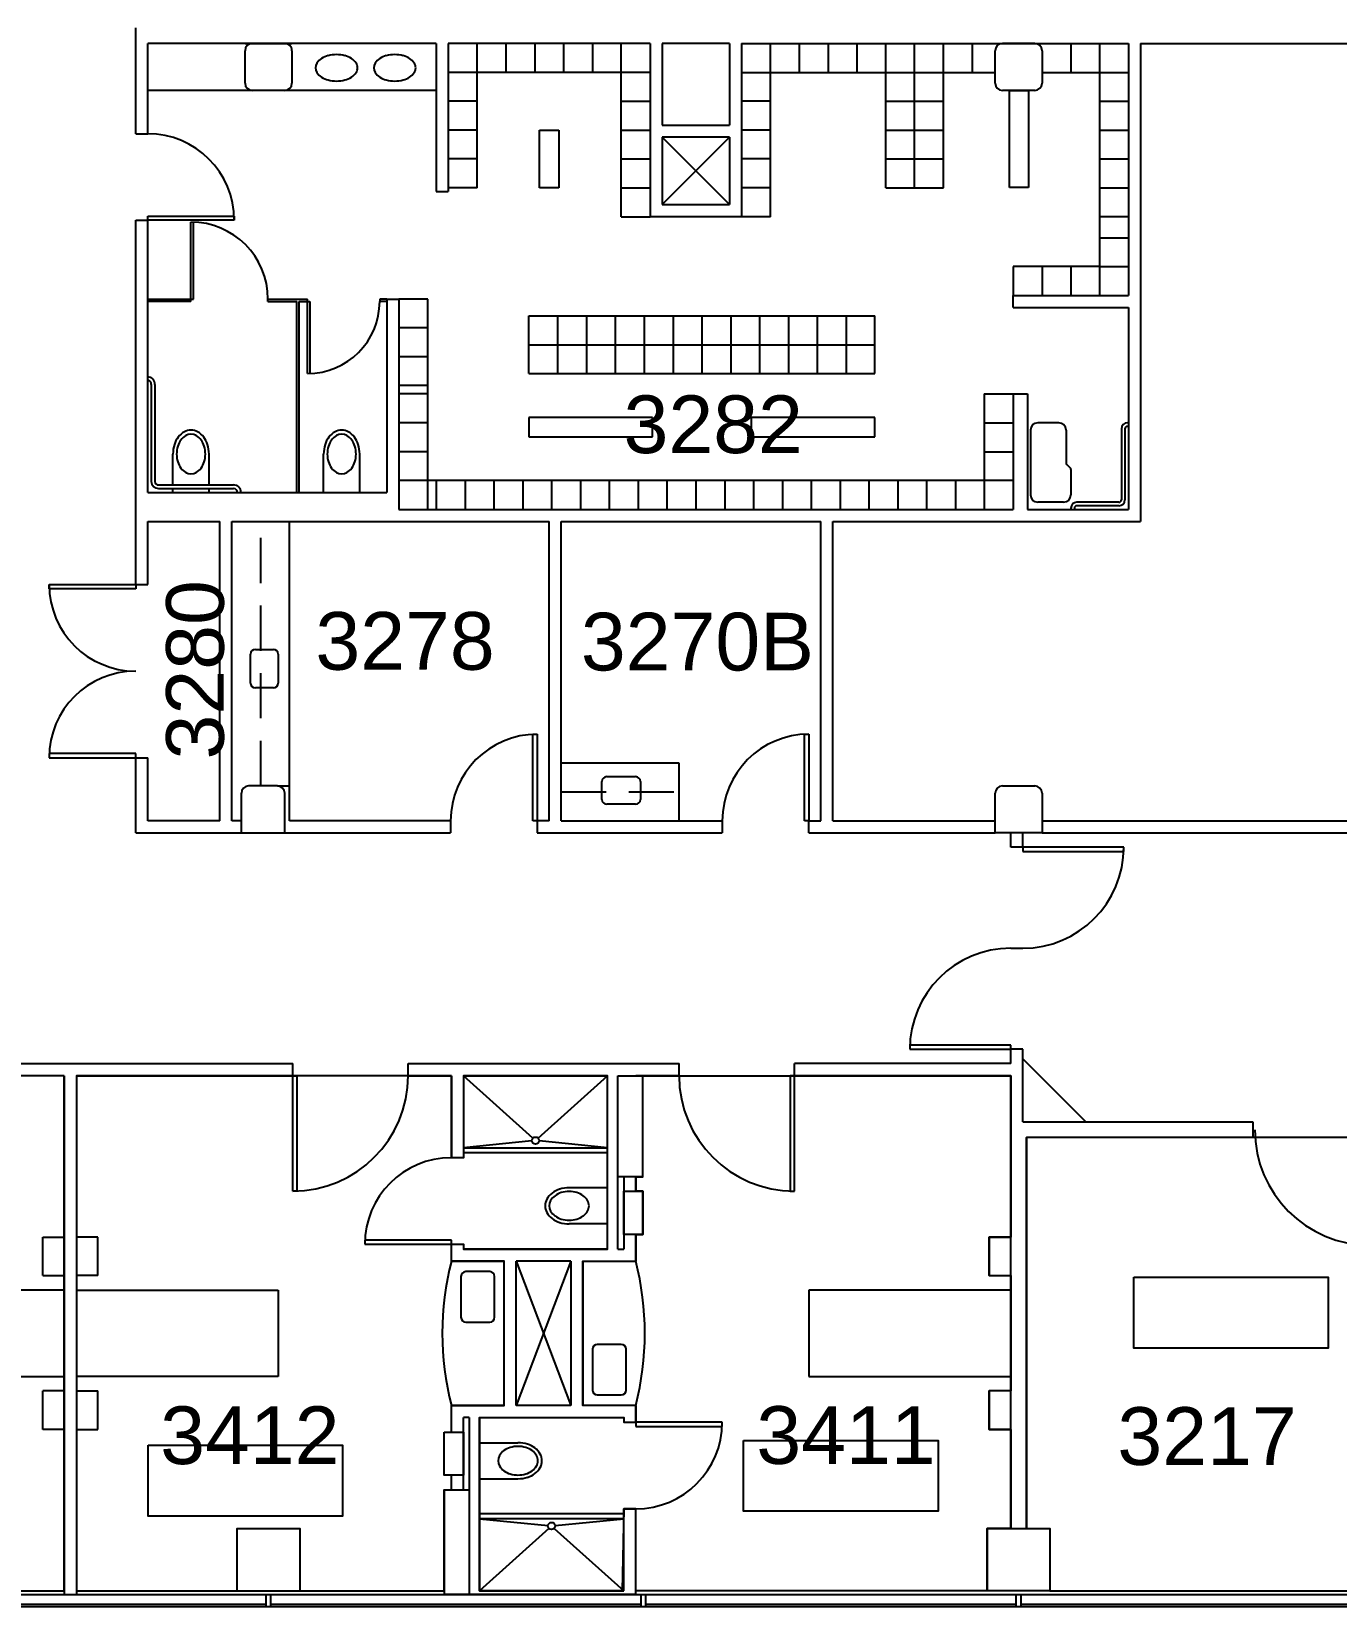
# Model space of a CAD drawing. Extents: x 338 to 7662, y 1527 to 4766.
# Drawn here: x 5808 to 6351, y 1712 to 2368 of the extents above; entities that cross this region are included whole.
import ezdxf

# ---------------------------------------------------------------- set-up
doc = ezdxf.new("R2010")
doc.units = 0
doc.header["$LTSCALE"] = 150
doc.header["$MEASUREMENT"] = 0
doc.linetypes.add('HIDDEN2', pattern=[0.1875, 0.125, -0.0625])
doc.layers.get('0').update_dxf_attribs({"linetype": 'CONTINUOUS'})
for name, color, linetype in [('A-ANNO-TX192', 4, 'CONTINUOUS'), ('A-COLS', 5, 'CONTINUOUS'), ('A-DOOR', 2, 'CONTINUOUS'), ('A-FLOR-CASE', 3, 'CONTINUOUS'), ('A-FLOR-CASE-UPPR', 3, 'HIDDEN2'), ('A-FLOR-PFIX', 2, 'CONTINUOUS'), ('A-FLOR-TPTN', 1, 'CONTINUOUS'), ('A-GLAZ', 2, 'CONTINUOUS'), ('A-GLAZ-SILL', 1, 'CONTINUOUS'), ('A-SHFT', 1, 'CONTINUOUS'), ('A-WALL-FULL', 6, 'CONTINUOUS'), ('X-EQPM', 2, 'CONTINUOUS'), ('X-MEDGAS', 5, 'CONTINUOUS')]:
    doc.layers.add(name, color=color, linetype=linetype)
doc.styles.add('ARIAL', font='arial.ttf')

# ---------------------------------------------------------------- blocks, each defined once
blk = doc.blocks.new('window')
at = {"layer": 'A-GLAZ'}
for p, q in [((0, 5), (0, 0)), ((2, 5), (2, 0)), ((2, 1), (156, 1))]:
    blk.add_line(p, q, dxfattribs=at)
at = {"layer": 'A-GLAZ', "linetype": 'Continuous'}
for p, q in [((0, 5), (2, 5)), ((0, 0), (2, 0))]:
    blk.add_line(p, q, dxfattribs=at)
at = {"layer": 'A-GLAZ-SILL'}
for p, q in [((2, 5), (156, 5)), ((2, 0), (156, 0))]:
    blk.add_line(p, q, dxfattribs=at)

msp = doc.modelspace()

# ---------------------------------------------------------------- linework, layer by layer
at = {"layer": 'A-COLS'}
for p, q in [((5897.25, 2362.5), (5916.75, 2362.5)), ((5897.25, 2346), (5897.25, 2359.5)), ((5913.75, 2362.5), (5900.25, 2362.5)), ((5916.75, 2359.5), (5916.75, 2346)), ((6209.25, 2346), (6209.25, 2359.5)), ((6228.75, 2359.5), (6228.75, 2346)), ((5913.75, 2343), (5900.25, 2343)), ((6225.75, 2343), (6212.25, 2343)), ((5895.72, 2034.25), (5895.72, 2050.75)), ((5910.72, 2053.75), (5898.72, 2053.75)), ((5913.72, 2034.25), (5913.72, 2050.75)), ((6209.25, 2034.25), (6209.25, 2050.75)), ((6212.25, 2053.75), (6225.75, 2053.75)), ((6228.75, 2050.75), (6228.75, 2034.25)), ((6228.75, 2034.25), (6209.25, 2034.25)), ((5894, 1745), (5920, 1745)), ((5894, 1719), (5894, 1745)), ((5920, 1745), (5920, 1719)), ((6206, 1719), (6206, 1745)), ((6206, 1745), (6232, 1745)), ((6232, 1745), (6232, 1719))]:
    msp.add_line(p, q, dxfattribs=at)
at = {"layer": 'A-COLS', "linetype": 'Continuous'}
for p, q in [((6225.75, 2362.5), (6212.25, 2362.5)), ((5895.72, 2034.25), (5913.72, 2034.25)), ((5894, 1719), (5920, 1719)), ((6232, 1719), (6206, 1719))]:
    msp.add_line(p, q, dxfattribs=at)
at = {"layer": 'A-COLS'}
for centre, start, end in [((5900.25, 2359.5), 90.00188, 180), ((5913.75, 2359.5), 0, 90.00188), ((6212.25, 2359.5), 90, 180), ((6225.75, 2359.5), 0, 90), ((5900.25, 2346), 180, 270), ((5913.75, 2346), 270, 0), ((6212.25, 2346), 180, 270), ((6225.75, 2346), 270, 0), ((5898.72, 2050.75), 90, 180), ((5910.72, 2050.75), 0, 90), ((6212.25, 2050.75), 90, 180), ((6225.75, 2050.75), 0, 90)]:
    msp.add_arc(centre, 3, start, end, dxfattribs=at)
at = {"layer": 'A-DOOR'}
for p, q in [((5856.75, 2289), (5856.75, 2290.75)), ((5856.75, 2290.75), (5892.75, 2290.75)), ((5892.75, 2289), (5856.75, 2289)), ((5892.75, 2290.75), (5892.75, 2289)), ((5815.75, 2135.75), (5815.75, 2137.5)), ((5815.75, 2137.5), (5851.75, 2137.5)), ((5851.75, 2135.75), (5815.75, 2135.75)), ((5851.75, 2137.5), (5851.75, 2135.75)), ((6017, 2039.25), (6017, 2075.25)), ((6017, 2075.25), (6018.75, 2075.25)), ((6018.75, 2075.25), (6018.75, 2039.25)), ((6130, 2039.26), (6130, 2075.26)), ((6130, 2075.26), (6131.75, 2075.26)), ((6131.75, 2075.26), (6131.75, 2039.26)), ((5851.75, 2067.25), (5815.75, 2067.25)), ((5815.75, 2067.25), (5815.75, 2065.5)), ((5815.75, 2065.5), (5851.75, 2065.5)), ((5851.75, 2065.5), (5851.75, 2067.25)), ((6018.75, 2039.25), (6017, 2039.25)), ((6131.75, 2039.26), (6130, 2039.26)), ((6262.75, 2028.25), (6220.75, 2028.25)), ((6220.75, 2028.25), (6220.75, 2026.5)), ((6220.75, 2026.5), (6262.75, 2026.5)), ((6262.75, 2026.5), (6262.75, 2028.25)), ((6215.75, 1986.25), (6220.75, 1986.25)), ((6215.75, 1946), (6173.75, 1946)), ((6173.75, 1946), (6173.75, 1944.25)), ((6215.75, 1944.25), (6215.75, 1946)), ((6173.75, 1944.25), (6215.75, 1944.25)), ((5917.06, 1933.25), (5918.81, 1933.25)), ((5917.06, 1885.25), (5917.06, 1933.25)), ((5918.81, 1933.25), (5918.81, 1885.25)), ((6125.75, 1933.25), (6124, 1933.25)), ((6124, 1933.25), (6124, 1885.25)), ((6125.75, 1885.25), (6125.75, 1933.25)), ((5918.81, 1885.25), (5917.06, 1885.25)), ((6124, 1885.25), (6125.75, 1885.25)), ((5983.06, 1864.87), (5947.06, 1864.87)), ((5947.06, 1864.87), (5947.06, 1863.13)), ((5947.06, 1863.13), (5983.06, 1863.13)), ((5983.06, 1863.13), (5983.06, 1864.87)), ((6059.75, 1789.12), (6059.75, 1787.38)), ((6095.75, 1789.12), (6059.75, 1789.12)), ((6095.75, 1787.38), (6095.75, 1789.12)), ((6059.75, 1787.38), (6095.75, 1787.38))]:
    msp.add_line(p, q, dxfattribs=at)
for centre, radius, start, end in [((5856.75, 2289), 36, 0, 90), ((5851.75, 2137.5), 36, 180, 270), ((5851.75, 2065.5), 36, 90, 180), ((6018.75, 2039.25), 36, 90, 180), ((6131.75, 2039.26), 36, 90, 180), ((6220.75, 2028.25), 42, 270, 0), ((6215.75, 1944.25), 42, 90, 180), ((5917.06, 1933.25), 48, 270, 0), ((6125.75, 1933.25), 48, 180, 270), ((5983.06, 1863.13), 36, 90, 180), ((6059.75, 1789.12), 36, 270, 0)]:
    msp.add_arc(centre, radius, start, end, dxfattribs=at)
msp.add_ellipse((6365.25, 1910.75), major_axis=(-33.94, 33.94), ratio=1, start_param=0.785398, end_param=2.356194, dxfattribs=at)
at = {"layer": 'A-FLOR-CASE'}
for p, q in [((5900.25, 2343), (5856.75, 2343)), ((5976.75, 2343), (5913.75, 2343)), ((5915.75, 2053.75), (5915.75, 2163.75)), ((6077.75, 2063.25), (6028.75, 2063.25)), ((6077.75, 2039.25), (6077.75, 2063.25)), ((6220.75, 1940.25), (6247, 1914))]:
    msp.add_line(p, q, dxfattribs=at)
for centre, start, end in [((6099.25, 1826.12), 165.52249, 194.47751), ((5943.56, 1826.12), 345.52249, 14.47751)]:
    msp.add_arc(centre, 120, start, end, dxfattribs=at)
at = {"layer": 'A-FLOR-CASE-UPPR'}
for p, q in [((5903.75, 2053.75), (5903.75, 2163.75)), ((6028.75, 2051.25), (6077.75, 2051.25))]:
    msp.add_line(p, q, dxfattribs=at)
at = {"layer": 'A-FLOR-PFIX'}
for p, q in [((5858.25, 2220.76), (5858.25, 2180.42)), ((5859.74, 2220.67), (5859.74, 2180.41)), ((6223.95, 2201.75), (6223.95, 2174.77)), ((6235.75, 2204.75), (6226.95, 2204.75)), ((6238.75, 2201.75), (6238.75, 2188.16)), ((6261.75, 2202.25), (6261.75, 2172.75)), ((6263.25, 2202.25), (6263.25, 2172.75)), ((6264.75, 2204.75), (6264.25, 2204.75)), ((6264.75, 2203.25), (6264.25, 2203.25)), ((5867.25, 2178.91), (5867.25, 2191.77)), ((5882.25, 2178.91), (5882.25, 2191.77)), ((5929.92, 2175.75), (5929.92, 2191.77)), ((5944.92, 2175.75), (5944.92, 2191.77)), ((6240.46, 2186.04), (6239.04, 2187.46)), ((6240.75, 2185.34), (6240.75, 2174.77)), ((5861.24, 2178.91), (5892.43, 2178.91)), ((5861.25, 2177.42), (5892.43, 2177.42)), ((5867.25, 2175.75), (5867.25, 2177.42)), ((5882.25, 2175.75), (5882.25, 2177.42)), ((6237.75, 2171.77), (6226.95, 2171.77)), ((6240.75, 2169.25), (6240.75, 2168.75)), ((6242.25, 2169.25), (6242.25, 2168.75)), ((6260.75, 2171.75), (6243.25, 2171.75)), ((6260.75, 2170.25), (6243.25, 2170.25)), ((5901.54, 2110.55), (5909.04, 2110.55)), ((5899.54, 2096.55), (5899.54, 2108.55)), ((5911.04, 2108.55), (5911.04, 2096.55)), ((5909.04, 2094.55), (5901.54, 2094.55)), ((6047.69, 2057.61), (6059.69, 2057.61)), ((6045.69, 2048.11), (6045.69, 2055.61)), ((6061.69, 2055.61), (6061.69, 2048.11)), ((6059.69, 2046.11), (6047.69, 2046.11)), ((6016.95, 1907.25), (5988.06, 1933.25)), ((6019.18, 1907.25), (6048.06, 1933.25)), ((6016.57, 1906.1), (5988.06, 1903.25)), ((6048.06, 1903.25), (6019.56, 1906.1)), ((5988.06, 1903.25), (6048.06, 1903.25)), ((5988.06, 1901.25), (6048.06, 1901.25)), ((6048.06, 1886.63), (6032.04, 1886.63)), ((6048.06, 1871.63), (6032.04, 1871.63)), ((5987.06, 1849.76), (5987.06, 1832.76)), ((5999.06, 1851.76), (5989.06, 1851.76)), ((6001.06, 1832.76), (6001.06, 1849.76)), ((5989.06, 1830.76), (5999.06, 1830.76)), ((6053.75, 1821.49), (6043.75, 1821.49)), ((6041.75, 1819.49), (6041.75, 1802.49)), ((6055.75, 1802.49), (6055.75, 1819.49)), ((6043.75, 1800.49), (6053.75, 1800.49)), ((5994.75, 1780.63), (6010.77, 1780.63)), ((5994.75, 1765.63), (6010.77, 1765.63)), ((6054.75, 1751), (5994.75, 1751)), ((6054.75, 1749), (5994.75, 1749)), ((5994.75, 1749), (6023.26, 1746.15)), ((6026.24, 1746.15), (6054.75, 1749)), ((6023.64, 1745), (5994.75, 1719)), ((6025.86, 1745), (6054.75, 1719))]:
    msp.add_line(p, q, dxfattribs=at)
for centre in [(6018.06, 1906.25), (6024.75, 1746)]:
    msp.add_circle(centre, 1.5, dxfattribs=at)
for centre, radius, start, end in [((5930.07, 2352.39), 3.55, 146.61607, 213.38393), ((5932.56, 2350.75), 6.53, 122.1523, 146.61607), ((5934.2, 2348.15), 9.61, 104.59369, 122.1523), ((5935.27, 2344.02), 13.87, 75.40631, 104.59369), ((5936.35, 2348.15), 9.61, 57.8477, 75.40631), ((5937.98, 2350.75), 6.53, 33.38393, 57.8477), ((5940.47, 2352.39), 3.55, 0, 33.38393), ((5940.47, 2352.39), 3.55, 326.61607, 0), ((5954.29, 2352.39), 3.55, 146.61607, 213.38393), ((5956.78, 2350.75), 6.53, 122.1523, 146.61607), ((5958.42, 2348.15), 9.61, 104.59369, 122.1523), ((5959.49, 2344.02), 13.87, 75.40631, 104.59369), ((5960.56, 2348.15), 9.61, 57.8477, 75.40631), ((5962.2, 2350.75), 6.53, 33.38393, 57.8477), ((5964.69, 2352.39), 3.55, 0, 33.38393), ((5964.69, 2352.39), 3.55, 326.61607, 0), ((5932.56, 2354.03), 6.53, 213.38393, 237.8477), ((5934.2, 2356.64), 9.61, 237.8477, 255.40631), ((5935.27, 2360.76), 13.87, 255.40631, 284.59369), ((5936.35, 2356.64), 9.61, 284.59369, 302.1523), ((5937.98, 2354.03), 6.53, 302.1523, 326.61607), ((5956.78, 2354.03), 6.53, 213.38393, 237.8477), ((5958.42, 2356.64), 9.61, 237.8477, 255.40631), ((5959.49, 2360.76), 13.87, 255.40631, 284.59369), ((5960.56, 2356.64), 9.61, 284.59369, 302.1523), ((5962.2, 2354.03), 6.53, 302.1523, 326.61607), ((5856.76, 2220.85), 2.99, 356.56101, 90.10317), ((5856.76, 2220.85), 1.49, 356.56101, 90.20683), ((5875.88, 2193.99), 8.05, 118.86046, 143.0725), ((5874.75, 2196.05), 5.7, 61.13954, 118.86046), ((5873.62, 2193.99), 8.05, 36.9275, 61.13954), ((5938.56, 2193.99), 8.05, 118.86046, 143.0725), ((5937.42, 2196.05), 5.7, 61.13954, 118.86046), ((5936.29, 2193.99), 8.05, 36.9275, 61.13954), ((6226.95, 2201.75), 3, 90, 180), ((6235.75, 2201.75), 3, 0, 90), ((6264.25, 2202.25), 2.5, 90, 180), ((6264.25, 2202.25), 1, 90, 180), ((5880.48, 2191.77), 13.23, 162.70804, 180), ((5877.67, 2192.65), 10.29, 143.0725, 162.70804), ((5880.17, 2191.77), 11.39, 163.33376, 196.66624), ((5877.51, 2192.57), 8.61, 144.14253, 163.33376), ((5875.82, 2193.79), 6.53, 119.8174, 144.14253), ((5874.75, 2195.65), 4.38, 60.1826, 119.8174), ((5873.68, 2193.79), 6.53, 35.85747, 60.1826), ((5871.99, 2192.57), 8.61, 16.66624, 35.85747), ((5871.83, 2192.65), 10.29, 17.29196, 36.9275), ((5869.33, 2191.77), 11.39, 0, 16.66624), ((5869.02, 2191.77), 13.23, 360, 17.29196), ((5943.16, 2191.77), 13.23, 162.70804, 180), ((5940.34, 2192.65), 10.29, 143.0725, 162.70804), ((5942.84, 2191.77), 11.39, 163.33376, 196.66624), ((5940.18, 2192.57), 8.61, 144.14253, 163.33376), ((5938.49, 2193.79), 6.53, 119.8174, 144.14253), ((5937.42, 2195.65), 4.38, 60.1826, 119.8174), ((5936.35, 2193.79), 6.53, 35.85747, 60.1826), ((5934.66, 2192.57), 8.61, 16.66624, 35.85747), ((5934.5, 2192.65), 10.29, 17.29196, 36.9275), ((5932, 2191.77), 11.39, 0, 16.66624), ((5931.69, 2191.77), 13.23, 0, 17.29196), ((5877.51, 2190.97), 8.61, 196.66624, 215.85747), ((5871.99, 2190.97), 8.61, 324.14253, 343.33376), ((5869.33, 2191.77), 11.39, 343.33376, 360), ((5940.18, 2190.97), 8.61, 196.66624, 215.85747), ((5934.66, 2190.97), 8.61, 324.14253, 343.33376), ((5932, 2191.77), 11.39, 343.33376, 0), ((6239.75, 2188.16), 1, 180, 225), ((5875.82, 2189.75), 6.53, 215.85747, 240.1826), ((5874.75, 2187.89), 4.38, 240.1826, 299.8174), ((5873.68, 2189.75), 6.53, 299.8174, 324.14253), ((5938.49, 2189.75), 6.53, 215.85747, 240.1826), ((5937.42, 2187.89), 4.38, 240.1826, 299.8174), ((5936.35, 2189.75), 6.53, 299.8174, 324.14253), ((6239.75, 2185.34), 1, 0, 45), ((5861.25, 2180.42), 3, 180, 270), ((5861.24, 2180.41), 1.5, 180, 270), ((5892.43, 2175.75), 3.17, 0.04414, 90.08375), ((5892.43, 2175.75), 1.67, 0.08375, 90.08375), ((6226.95, 2174.77), 3, 180, 270), ((6237.75, 2174.77), 3, 270, 360), ((6243.25, 2169.25), 2.5, 90, 180), ((6243.25, 2169.25), 1, 90, 180), ((6260.75, 2172.75), 2.5, 270, 360), ((6260.75, 2172.75), 1, 270, 0), ((5901.54, 2108.55), 2, 90, 180), ((5909.04, 2108.55), 2, 0, 90), ((5901.54, 2096.55), 2, 180, 270), ((5909.04, 2096.55), 2, 270, 0), ((6047.69, 2055.61), 2, 90, 180), ((6059.69, 2055.61), 2, 0, 90), ((6047.69, 2048.11), 2, 180, 270), ((6059.69, 2048.11), 2, 270, 0), ((6032.04, 1873.39), 13.23, 90, 107.29196), ((6027.77, 1879.12), 5.7, 151.13954, 208.86046), ((6029.82, 1877.99), 8.05, 126.9275, 151.13954), ((6028.16, 1879.12), 4.38, 150.1826, 209.8174), ((6030.02, 1878.06), 6.53, 125.85747, 150.1826), ((6031.17, 1876.21), 10.29, 107.29196, 126.9275), ((6031.24, 1876.37), 8.61, 106.66624, 125.85747), ((6032.04, 1873.7), 11.39, 73.33376, 106.66624), ((6032.84, 1876.37), 8.61, 54.14253, 73.33376), ((6034.06, 1878.06), 6.53, 29.8174, 54.14253), ((6035.93, 1879.12), 4.38, 360, 29.8174), ((6029.82, 1880.26), 8.05, 208.86046, 233.0725), ((6030.02, 1880.19), 6.53, 209.8174, 234.14253), ((6031.17, 1882.04), 10.29, 233.0725, 252.70804), ((6031.24, 1881.88), 8.61, 234.14253, 253.33376), ((6032.04, 1884.55), 11.39, 253.33376, 286.66624), ((6032.84, 1881.88), 8.61, 286.66624, 305.85747), ((6034.06, 1880.19), 6.53, 305.85747, 330.1826), ((6035.93, 1879.12), 4.38, 330.1826, 0), ((6032.04, 1884.86), 13.23, 252.70804, 270), ((5989.06, 1849.76), 2, 90, 180), ((5999.06, 1849.76), 2, 0, 90), ((5989.06, 1832.76), 2, 180, 270), ((5999.06, 1832.76), 2, 270, 0), ((6043.75, 1819.49), 2, 90, 180), ((6053.75, 1819.49), 2, 0, 90), ((6043.75, 1802.49), 2, 180, 270), ((6053.75, 1802.49), 2, 270, 0), ((6006.89, 1773.12), 4.38, 150.1826, 209.8174), ((6008.75, 1772.06), 6.53, 125.85747, 150.1826), ((6009.97, 1770.37), 8.61, 106.66624, 125.85747), ((6010.77, 1767.7), 11.39, 73.33376, 106.66624), ((6010.77, 1767.39), 13.23, 72.70804, 90), ((6011.57, 1770.37), 8.61, 54.14253, 73.33376), ((6011.65, 1770.21), 10.29, 53.0725, 72.70804), ((6012.79, 1772.06), 6.53, 29.8174, 54.14253), ((6012.99, 1771.99), 8.05, 28.86046, 53.0725), ((6014.65, 1773.12), 4.38, 0, 29.8174), ((6015.05, 1773.12), 5.7, 360, 28.86046), ((6008.75, 1774.19), 6.53, 209.8174, 234.14253), ((6009.97, 1775.88), 8.61, 234.14253, 253.33376), ((6011.57, 1775.88), 8.61, 286.66624, 305.85747), ((6012.79, 1774.19), 6.53, 305.85747, 330.1826), ((6012.99, 1774.26), 8.05, 306.9275, 331.13954), ((6014.65, 1773.12), 4.38, 330.1826, 360), ((6015.05, 1773.12), 5.7, 331.13954, 0), ((6010.77, 1778.55), 11.39, 253.33376, 286.66624), ((6010.77, 1778.86), 13.23, 270, 287.29196), ((6011.65, 1776.04), 10.29, 287.29196, 306.9275)]:
    msp.add_arc(centre, radius, start, end, dxfattribs=at)
at = {"layer": 'A-FLOR-TPTN'}
for p, q in [((5874.75, 2255.25), (5874.75, 2288.25)), ((5875.75, 2256.25), (5875.75, 2288.23)), ((5856.75, 2256.25), (5875.75, 2256.25)), ((5874.75, 2255.25), (5856.75, 2255.25)), ((5906.75, 2256.25), (5923.25, 2256.25)), ((5906.75, 2255.25), (5906.75, 2256.25)), ((5906.75, 2255.25), (5918.75, 2255.25)), ((5918.75, 2175.75), (5918.75, 2255.25)), ((5919.75, 2175.75), (5919.75, 2255.25)), ((5919.75, 2255.25), (5924.25, 2255.25)), ((5923.25, 2225.25), (5923.25, 2256.25)), ((5924.25, 2255.25), (5924.25, 2225.25)), ((5956.25, 2256.25), (5953.25, 2256.25)), ((5953.25, 2256.25), (5953.25, 2255.25)), ((5956.25, 2255.25), (5953.25, 2255.25))]:
    msp.add_line(p, q, dxfattribs=at)
for centre, radius, start, end in [((5874.75, 2256.25), 32, 0, 90), ((5923.25, 2255.25), 30, 270, 0)]:
    msp.add_arc(centre, radius, start, end, dxfattribs=at)
at = {"layer": 'A-SHFT'}
for p, q in [((6070.75, 2323.5), (6098.75, 2295.5)), ((6098.75, 2323.5), (6070.75, 2295.5)), ((6010.06, 1856.12), (6032.75, 1796.12)), ((6032.75, 1856.12), (6010.06, 1796.12))]:
    msp.add_line(p, q, dxfattribs=at)
at = {"layer": 'A-WALL-FULL'}
for p, q in [((5851.75, 2325), (5851.75, 2369)), ((5976.75, 2362.5), (5856.75, 2362.5)), ((5856.75, 2325), (5856.75, 2362.5)), ((5976.75, 2362.5), (5976.75, 2301)), ((6065.75, 2362.5), (5981.75, 2362.5)), ((5981.75, 2362.5), (5981.75, 2301)), ((6065.75, 2362.5), (6065.75, 2290.5)), ((6098.75, 2362.5), (6070.75, 2362.5)), ((6070.75, 2362.5), (6070.75, 2328.5)), ((6098.75, 2362.5), (6098.75, 2328.5)), ((6103.75, 2362.5), (6264.75, 2362.5)), ((6103.75, 2362.5), (6103.75, 2290.5)), ((6264.75, 2362.5), (6264.75, 2257.75)), ((6269.75, 2362.5), (6269.75, 2163.75)), ((6269.75, 2362.5), (6518, 2362.5)), ((6070.75, 2328.5), (6098.75, 2328.5)), ((5851.75, 2325), (5856.75, 2325)), ((6070.75, 2323.5), (6070.75, 2295.5)), ((6098.75, 2323.5), (6070.75, 2323.5)), ((6098.75, 2323.5), (6098.75, 2295.5)), ((5976.75, 2301), (5981.75, 2301)), ((6070.75, 2295.5), (6098.75, 2295.5)), ((5851.75, 2137.5), (5851.75, 2289)), ((5851.75, 2289), (5856.75, 2289)), ((5856.75, 2175.75), (5856.75, 2289)), ((6065.75, 2290.5), (6103.75, 2290.5)), ((5956.25, 2256.25), (5956.25, 2175.75)), ((5956.25, 2256.25), (5961.25, 2256.25)), ((5961.25, 2256.25), (5961.25, 2168.75)), ((6216.75, 2257.75), (6264.75, 2257.75)), ((6216.75, 2252.75), (6216.75, 2257.75)), ((6216.75, 2252.75), (6264.75, 2252.75)), ((6264.75, 2252.75), (6264.75, 2168.75)), ((6216.75, 2216.75), (6216.75, 2168.75)), ((6216.75, 2216.75), (6222.75, 2216.75)), ((6222.75, 2216.75), (6222.75, 2168.75)), ((5856.75, 2175.75), (5956.25, 2175.75)), ((5961.25, 2168.75), (6216.75, 2168.75)), ((6222.75, 2168.75), (6264.75, 2168.75)), ((5856.75, 2163.75), (5886.75, 2163.75)), ((5856.75, 2137.5), (5856.75, 2163.75)), ((5886.75, 2039.25), (5886.75, 2163.75)), ((5891.75, 2163.75), (6023.75, 2163.75)), ((5891.75, 2039.25), (5891.75, 2163.75)), ((6023.75, 2039.25), (6023.75, 2163.75)), ((6028.75, 2039.25), (6028.75, 2163.75)), ((6028.75, 2163.75), (6136.75, 2163.75)), ((6136.75, 2039.25), (6136.75, 2163.75)), ((6141.75, 2163.75), (6269.75, 2163.75)), ((6141.75, 2039.25), (6141.75, 2163.75)), ((5851.75, 2137.5), (5856.75, 2137.5)), ((5851.75, 2034.25), (5851.75, 2065.5)), ((5851.75, 2065.5), (5856.75, 2065.5)), ((5856.75, 2039.25), (5856.75, 2065.5)), ((5910.72, 2053.75), (5915.75, 2053.75)), ((5915.75, 2039.25), (5915.75, 2053.75)), ((5886.75, 2039.25), (5856.75, 2039.25)), ((5895.72, 2039.25), (5891.75, 2039.25)), ((5982.75, 2039.25), (5915.75, 2039.25)), ((5982.75, 2039.25), (5982.75, 2034.25)), ((6018.75, 2039.25), (6018.75, 2034.25)), ((6023.75, 2039.25), (6018.75, 2039.25)), ((6028.75, 2039.25), (6095.75, 2039.25)), ((6095.75, 2039.25), (6095.75, 2034.25)), ((6131.75, 2034.25), (6131.75, 2039.25)), ((6131.75, 2039.25), (6136.75, 2039.25)), ((6141.75, 2039.25), (6209.25, 2039.25)), ((6228.75, 2039.25), (6366.75, 2039.25)), ((5851.75, 2034.25), (5895.72, 2034.25)), ((5913.72, 2034.25), (5982.75, 2034.25)), ((6018.75, 2034.25), (6095.75, 2034.25)), ((6131.75, 2034.25), (6209.25, 2034.25)), ((6215.75, 2028.25), (6215.75, 2034.25)), ((6220.75, 2028.25), (6220.75, 2034.25)), ((6228.75, 2034.25), (6361.75, 2034.25)), ((6220.75, 2028.25), (6215.75, 2028.25)), ((6220.75, 1944.25), (6215.75, 1944.25)), ((6215.75, 1938.25), (6215.75, 1944.25)), ((6220.75, 1914), (6220.75, 1944.25)), ((5732.06, 1938.25), (5917.06, 1938.25)), ((5822.06, 1933.25), (5732.06, 1933.25)), ((5822.06, 1933.25), (5822.06, 1717.5)), ((5827.06, 1933.25), (5827.06, 1717.5)), ((5827.06, 1933.25), (5917.06, 1933.25)), ((5917.06, 1933.25), (5917.06, 1938.25)), ((5965.06, 1938.25), (6020.16, 1938.25)), ((5965.06, 1933.25), (5965.06, 1938.25)), ((5965.06, 1933.25), (5983.06, 1933.25)), ((5983.06, 1933.25), (5983.06, 1899.12)), ((5988.06, 1933.25), (6048.06, 1933.25)), ((5988.06, 1933.25), (5988.06, 1899.12)), ((6020.16, 1938.25), (6077.75, 1938.25)), ((6048.06, 1861.12), (6048.06, 1933.25)), ((6052.32, 1933.25), (6062.75, 1933.25)), ((6052.32, 1861.12), (6052.32, 1933.25)), ((6052.32, 1933.25), (6054.75, 1933.25)), ((6077.75, 1933.25), (6059.75, 1933.25)), ((6062.75, 1891.25), (6062.75, 1933.25)), ((6077.75, 1933.25), (6077.75, 1938.25)), ((6215.75, 1938.25), (6125.75, 1938.25)), ((6125.75, 1933.25), (6125.75, 1938.25)), ((6215.75, 1933.25), (6125.75, 1933.25)), ((6215.75, 1745), (6215.75, 1933.25)), ((6220.75, 1914), (6316.5, 1914)), ((6316.5, 1914), (6316.5, 1907.5)), ((6316.5, 1907.5), (6222.25, 1907.5)), ((6222.25, 1745), (6222.25, 1907.5)), ((5988.06, 1899.12), (5983.06, 1899.12)), ((6062.75, 1891.25), (6052.32, 1891.25)), ((6054.75, 1891.25), (6054.75, 1861.12)), ((6059.75, 1891.25), (6059.75, 1885.19)), ((6054.75, 1867.19), (6054.75, 1885.19)), ((6054.75, 1885.19), (6062.75, 1885.19)), ((6062.75, 1885.19), (6062.75, 1867.19)), ((6062.75, 1867.19), (6054.75, 1867.19)), ((6059.75, 1867.19), (6059.75, 1856.12)), ((5983.06, 1856.12), (5983.06, 1863.13)), ((5983.06, 1863.13), (5988.06, 1863.13)), ((5988.06, 1863.13), (5988.06, 1861.12)), ((6048.06, 1861.12), (5988.06, 1861.12)), ((6052.32, 1861.12), (6054.75, 1861.12)), ((5983.06, 1856.12), (6005.06, 1856.12)), ((6005.06, 1796.12), (6005.06, 1856.12)), ((6010.06, 1796.12), (6010.06, 1856.12)), ((6032.75, 1856.12), (6010.06, 1856.12)), ((6032.75, 1856.12), (6032.75, 1796.12)), ((6037.75, 1856.12), (6037.75, 1796.12)), ((6037.75, 1856.12), (6059.75, 1856.12)), ((6005.06, 1796.12), (5983.06, 1796.12)), ((5983.06, 1785.06), (5983.06, 1796.12)), ((6032.75, 1796.12), (6010.06, 1796.12)), ((6059.75, 1796.12), (6037.75, 1796.12)), ((6059.75, 1796.12), (6059.75, 1789.12)), ((5990.49, 1791.12), (5988.06, 1791.12)), ((5988.06, 1761), (5988.06, 1791.12)), ((5990.49, 1791.12), (5990.49, 1761)), ((5994.75, 1791.12), (6054.75, 1791.12)), ((5994.75, 1791.12), (5994.75, 1719)), ((6054.75, 1791.12), (6054.75, 1789.12)), ((6054.75, 1789.12), (6059.75, 1789.12)), ((5980.06, 1767.06), (5980.06, 1785.06)), ((5980.06, 1785.06), (5988.06, 1785.06)), ((5988.06, 1785.06), (5988.06, 1767.06)), ((5988.06, 1767.06), (5980.06, 1767.06)), ((5983.06, 1761), (5983.06, 1767.06)), ((5980.06, 1761), (5980.06, 1717.5)), ((5980.06, 1761), (5990.49, 1761)), ((5990.49, 1761), (5990.49, 1717.5)), ((6054.75, 1719), (6054.75, 1753.12)), ((6054.75, 1753.12), (6059.75, 1753.12)), ((6059.75, 1717.5), (6059.75, 1753.12)), ((5822.06, 1717.5), (5827.06, 1717.5)), ((6059.75, 1717.5), (5980.06, 1717.5)), ((5994.75, 1719), (6054.75, 1719))]:
    msp.add_line(p, q, dxfattribs=at)
at = {"layer": 'X-EQPM'}
for p, q in [((5993.75, 2302.49), (5993.75, 2362.49)), ((6005.75, 2362.49), (6005.75, 2350.5)), ((6017.75, 2362.49), (6017.75, 2350.5)), ((6029.75, 2362.49), (6029.75, 2350.5)), ((6041.75, 2362.49), (6041.75, 2350.5)), ((6053.75, 2290.49), (6053.75, 2362.49)), ((6115.75, 2290.49), (6115.75, 2362.49)), ((6127.75, 2362.49), (6127.75, 2350.5)), ((6139.75, 2362.49), (6139.75, 2350.5)), ((6151.75, 2362.49), (6151.75, 2350.5)), ((6163.75, 2302.49), (6163.75, 2362.49)), ((6175.75, 2302.49), (6175.75, 2362.49)), ((6187.75, 2302.49), (6187.75, 2362.49)), ((6199.75, 2362.49), (6199.75, 2350.5)), ((6240.75, 2362.49), (6240.75, 2350.5)), ((6252.75, 2257.75), (6252.75, 2362.49)), ((6065.75, 2350.5), (5981.75, 2350.5)), ((6103.75, 2350.5), (6209.25, 2350.5)), ((6228.75, 2350.5), (6264.75, 2350.5)), ((5993.75, 2338.49), (5981.75, 2338.49)), ((6053.75, 2338.49), (6065.75, 2338.49)), ((6115.75, 2338.49), (6103.75, 2338.49)), ((6163.75, 2338.49), (6187.75, 2338.49)), ((6215.18, 2343), (6223.18, 2343)), ((6215.18, 2302.57), (6215.18, 2343)), ((6223.18, 2343), (6223.18, 2302.57)), ((6252.75, 2338.5), (6264.75, 2338.5)), ((5993.75, 2326.49), (5981.75, 2326.49)), ((6019.75, 2326.49), (6027.75, 2326.49)), ((6019.75, 2302.49), (6019.75, 2326.49)), ((6027.75, 2326.49), (6027.75, 2302.49)), ((6053.75, 2326.49), (6065.75, 2326.49)), ((6115.75, 2326.49), (6103.75, 2326.49)), ((6163.75, 2326.49), (6187.75, 2326.49)), ((6252.75, 2326.5), (6264.75, 2326.5)), ((5993.75, 2314.49), (5981.75, 2314.49)), ((6053.75, 2314.49), (6065.75, 2314.49)), ((6115.75, 2314.49), (6103.75, 2314.49)), ((6163.75, 2314.49), (6187.75, 2314.49)), ((6252.75, 2314.5), (6264.75, 2314.5)), ((5993.75, 2302.49), (5981.75, 2302.49)), ((6027.75, 2302.49), (6019.75, 2302.49)), ((6053.75, 2302.49), (6065.75, 2302.49)), ((6115.75, 2302.49), (6103.75, 2302.49)), ((6163.75, 2302.49), (6187.75, 2302.49)), ((6223.18, 2302.57), (6215.18, 2302.57)), ((6252.75, 2302.5), (6264.75, 2302.5)), ((6053.75, 2290.49), (6065.75, 2290.49)), ((6115.75, 2290.49), (6103.75, 2290.49)), ((6252.75, 2290.5), (6264.75, 2290.5)), ((6252.75, 2281.75), (6264.75, 2281.75)), ((6252.75, 2269.75), (6216.75, 2269.75)), ((6216.75, 2269.75), (6216.75, 2257.75)), ((6228.75, 2269.75), (6228.75, 2257.75)), ((6240.75, 2269.75), (6240.75, 2257.75)), ((6252.75, 2269.75), (6264.75, 2269.75)), ((5973.25, 2256.25), (5961.25, 2256.25)), ((5973.25, 2168.75), (5973.25, 2256.25)), ((6015.25, 2249.25), (6159.25, 2249.25)), ((6015.25, 2225.25), (6015.25, 2249.25)), ((6027.26, 2249.25), (6027.26, 2225.25)), ((6039.26, 2249.25), (6039.26, 2225.25)), ((6051.26, 2249.25), (6051.26, 2225.25)), ((6063.26, 2249.25), (6063.26, 2225.25)), ((6075.26, 2249.25), (6075.26, 2225.25)), ((6087.26, 2249.25), (6087.26, 2225.25)), ((6099.26, 2249.25), (6099.26, 2225.25)), ((6111.26, 2249.25), (6111.26, 2225.25)), ((6123.26, 2249.25), (6123.26, 2225.25)), ((6135.26, 2249.25), (6135.26, 2225.25)), ((6147.26, 2249.25), (6147.26, 2225.25)), ((6159.25, 2225.25), (6159.25, 2249.25)), ((5973.25, 2244.25), (5961.25, 2244.25)), ((6015.25, 2237.25), (6159.25, 2237.25)), ((5973.25, 2232.25), (5961.25, 2232.25)), ((6015.25, 2225.25), (6159.25, 2225.25)), ((5973.25, 2220.25), (5961.25, 2220.25)), ((5973.25, 2216.75), (5961.25, 2216.75)), ((6204.75, 2216.75), (6204.75, 2168.75)), ((6204.75, 2216.75), (6216.75, 2216.75)), ((5973.25, 2204.75), (5961.25, 2204.75)), ((6066.73, 2206.94), (6015.25, 2206.94)), ((6015.25, 2206.94), (6015.25, 2198.94)), ((6066.73, 2198.94), (6066.73, 2206.94)), ((6159.25, 2206.94), (6107.77, 2206.94)), ((6107.77, 2206.94), (6107.77, 2198.94)), ((6159.25, 2198.94), (6159.25, 2206.94)), ((6204.75, 2204.75), (6216.75, 2204.75)), ((6015.25, 2198.94), (6066.73, 2198.94)), ((6107.77, 2198.94), (6159.25, 2198.94)), ((5973.25, 2192.75), (5961.25, 2192.75)), ((6204.75, 2192.75), (6216.75, 2192.75)), ((6216.75, 2180.75), (5961.25, 2180.75)), ((5976.75, 2180.75), (5976.75, 2168.75)), ((5988.75, 2180.75), (5988.75, 2168.75)), ((6000.75, 2180.75), (6000.75, 2168.75)), ((6012.75, 2180.75), (6012.75, 2168.75)), ((6024.75, 2180.75), (6024.75, 2168.75)), ((6036.75, 2180.75), (6036.75, 2168.75)), ((6048.75, 2180.75), (6048.75, 2168.75)), ((6060.75, 2180.75), (6060.75, 2168.75)), ((6072.75, 2180.75), (6072.75, 2168.75)), ((6084.75, 2180.75), (6084.75, 2168.75)), ((6096.75, 2180.75), (6096.75, 2168.75)), ((6108.75, 2180.75), (6108.75, 2168.75)), ((6120.75, 2180.75), (6120.75, 2168.75)), ((6132.75, 2180.75), (6132.75, 2168.75)), ((6144.75, 2180.75), (6144.75, 2168.75)), ((6156.75, 2180.75), (6156.75, 2168.75)), ((6168.75, 2180.75), (6168.75, 2168.75)), ((6180.75, 2180.75), (6180.75, 2168.75)), ((6192.75, 2180.75), (6192.75, 2168.75)), ((5813.06, 1866.13), (5822.06, 1866.13)), ((5813.06, 1850.13), (5813.06, 1866.13)), ((5836.06, 1866.13), (5827.06, 1866.13)), ((5836.06, 1850.13), (5836.06, 1866.13)), ((6206.75, 1866.13), (6215.75, 1866.13)), ((6206.75, 1850.13), (6206.75, 1866.13)), ((5813.06, 1850.13), (5822.06, 1850.13)), ((5836.06, 1850.13), (5827.06, 1850.13)), ((6206.75, 1850.13), (6215.75, 1850.13)), ((5822.06, 1844.12), (5738.06, 1844.12)), ((5827.06, 1844.12), (5911.06, 1844.12)), ((5911.06, 1844.12), (5911.06, 1808.12)), ((6215.75, 1844.12), (6131.75, 1844.12)), ((6131.75, 1844.12), (6131.75, 1808.12)), ((5738.06, 1808.12), (5822.06, 1808.12)), ((5911.06, 1808.12), (5827.06, 1808.12)), ((6131.75, 1808.12), (6215.75, 1808.12)), ((5813.06, 1786.13), (5813.06, 1802.13)), ((5822.06, 1802.13), (5813.06, 1802.13)), ((5827.06, 1802.13), (5836.06, 1802.13)), ((5836.06, 1786.13), (5836.06, 1802.13)), ((6206.75, 1786.13), (6206.75, 1802.13)), ((6215.75, 1802.13), (6206.75, 1802.13)), ((5822.06, 1786.13), (5813.06, 1786.13)), ((5827.06, 1786.13), (5836.06, 1786.13)), ((6215.75, 1786.13), (6206.75, 1786.13))]:
    msp.add_line(p, q, dxfattribs=at)
at = {"layer": 'X-MEDGAS'}
for points in [[(5822.06, 1933.25), (5669.06, 1933.25), (5669.06, 1891.25), (5666.06, 1891.25), (5666.06, 1885.19), (5669.06, 1885.19), (5669.06, 1867.19), (5666.06, 1867.19), (5666.06, 1856.12), (5644.06, 1856.12), (5644.06, 1796.12), (5666.06, 1796.12), (5666.06, 1789.12), (5661.06, 1789.12), (5661.06, 1791.12), (5601.06, 1791.12), (5601.06, 1752.28), (5613.06, 1752.28), (5613.06, 1719), (5661.06, 1719), (5661.06, 1753.12), (5666.06, 1753.12), (5666.06, 1719), (5822.06, 1719)], [(6440, 1907.5), (6378.25, 1907.5), (6378.25, 1858.75), (6371.75, 1858.75), (6371.75, 1907.5), (6222.25, 1907.5), (6222.25, 1745), (6232, 1745), (6232, 1719), (6401, 1719), (6401, 1816.5), (6371.75, 1816.5), (6371.75, 1823), (6440, 1823)], [(6266.88, 1849.42), (6347.76, 1849.42), (6347.76, 1819.98), (6266.88, 1819.98)], [(5856.96, 1779.57), (5937.84, 1779.57), (5937.84, 1750.13), (5856.96, 1750.13)], [(6104.61, 1781.56), (6185.49, 1781.56), (6185.49, 1752.13), (6104.61, 1752.13)]]:
    msp.add_lwpolyline(points, close=True, dxfattribs=at)
for points in [[(5983.06, 1933.25), (5827.06, 1933.25), (5827.06, 1719), (5894, 1719), (5894, 1745), (5920, 1745), (5920, 1719), (5980.06, 1719), (5980.06, 1761), (5983.06, 1761), (5983.06, 1767.06), (5980.06, 1767.06), (5980.06, 1785.06)], [(5983.06, 1785.06), (5983.06, 1796.12), (6005.06, 1796.12), (6005.06, 1856.12), (5983.06, 1856.12), (5983.06, 1863.13), (5988.06, 1863.13), (5988.06, 1861.12), (6048.06, 1861.12), (6048.06, 1933.25), (5988.06, 1933.25), (5988.06, 1899.12), (5983.06, 1899.12), (5983.06, 1933.25)], [(6062.75, 1933.25), (6215.75, 1933.25), (6215.75, 1866.13), (6206.75, 1866.13), (6206.75, 1850.13), (6215.75, 1850.13), (6215.75, 1802.13), (6206.75, 1802.13), (6206.75, 1786.13), (6215.75, 1786.13), (6215.75, 1745), (6206, 1745), (6206, 1719), (6059.75, 1719), (6059.75, 1753.12), (6054.75, 1753.12), (6054.12, 1719), (5994.75, 1719), (5994.75, 1791.12), (6054.75, 1791.12), (6054.75, 1789.12), (6059.75, 1789.12), (6059.75, 1796.12), (6037.75, 1796.12), (6037.75, 1856.12), (6059.75, 1856.12), (6059.75, 1867.19), (6062.75, 1867.19), (6062.75, 1885.19), (6059.75, 1885.19), (6059.75, 1891.25), (6062.75, 1891.25), (6062.75, 1933.25)], [(5980.06, 1785.06), (5983.06, 1785.06)]]:
    msp.add_lwpolyline(points, dxfattribs=at)

# ---------------------------------------------------------------- block references
for p in [(5749.87, 1712.5), (5905.87, 1712.5), (6061.87, 1712.5), (6217.87, 1712.5)]:
    msp.add_blockref('window', p)

# ---------------------------------------------------------------- texts
at = {"layer": 'A-ANNO-TX192', "style": 'ARIAL'}
for s, p in [('3282', (6054.7, 2192.15)), ('3278', (5926.51, 2102.07)), ('3270B', (6036.94, 2101.77)), ('3412', (5861.95, 1771.73)), ('3411', (6109.92, 1771.8)), ('3217', (6260.11, 1771.38))]:
    msp.add_text(s, height=24, dxfattribs=at).set_placement(p)
msp.add_text('3280', height=24, rotation=90, dxfattribs=at).set_placement((5888.41, 2064.76))

doc.saveas('drawing.dxf')
